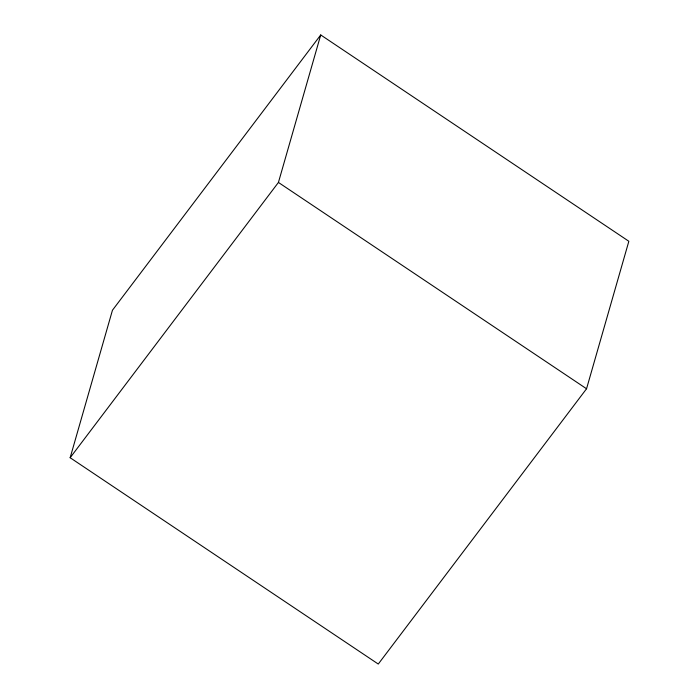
<?xml version="1.0" encoding="UTF-8"?>
<svg xmlns="http://www.w3.org/2000/svg" width="699" height="699" viewBox="0 0 699 699"><rect width="100%" height="100%" fill="white"/><g stroke="black" fill="none" stroke-linecap="round" stroke-linejoin="round"><path stroke-width="1.05" d="M70.153 457.723L112.452 310.234L320.727 34.95L628.847 241.277L586.548 388.766L378.273 664.05L70.153 457.723L278.429 182.439L320.727 34.95M278.429 182.439L586.548 388.766"/></g></svg>
